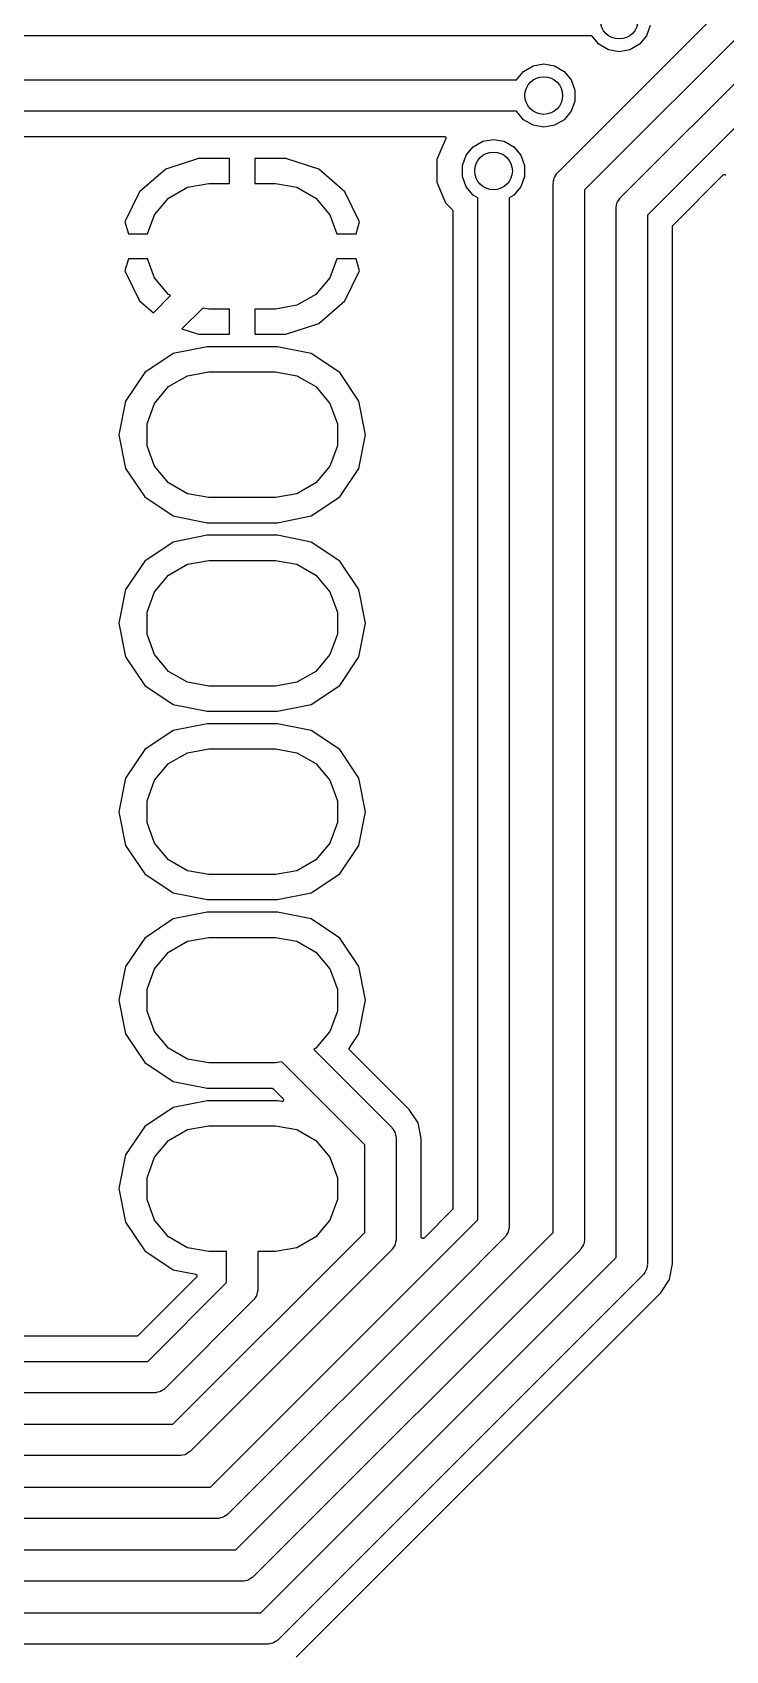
# Model space of a CAD drawing. Extents: x 0.3 to 75.7, y -92.7 to -2.
# Drawn here: x 32.53 to 38.05, y -77.38 to -64.5 of the extents above; entities that cross this region are included whole.
import ezdxf

# ---------------------------------------------------------------- set-up
doc = ezdxf.new("R2010")
doc.units = 0
doc.header["$MEASUREMENT"] = 0
doc.layers.add('BLACK', color=7, linetype='CONTINUOUS')

msp = doc.modelspace()

# ---------------------------------------------------------------- linework, layer by layer
at = {"layer": 'Black'}
for p, q in [((36.7116, -65.6116), (41.3116, -61.0116)), ((41.4518, -61.225), (36.925, -65.7518)), ((37.2116, -65.8116), (41.5116, -61.5116)), ((41.6518, -61.725), (37.425, -65.9518)), ((34.282, -64.525), (32.1518, -64.525)), ((36.9825, -64.525), (34.282, -64.525)), ((36.9827, -64.5255), (36.9825, -64.525)), ((37.0387, -64.5922), (36.9827, -64.5255)), ((37.4173, -64.5255), (37.3613, -64.5922)), ((37.4471, -64.4436), (37.4173, -64.5255)), ((37.1142, -64.6358), (37.0387, -64.5922)), ((37.2, -64.651), (37.1142, -64.6358)), ((37.2858, -64.6358), (37.2, -64.651)), ((37.3613, -64.5922), (37.2858, -64.6358)), ((36.4387, -64.8078), (36.5142, -64.7642)), ((36.5142, -64.7642), (36.6, -64.749)), ((36.6, -64.749), (36.6858, -64.7642)), ((36.6858, -64.7642), (36.7613, -64.8078)), ((32.2, -64.875), (36.3825, -64.875)), ((36.3825, -64.875), (36.3827, -64.8745)), ((36.3827, -64.8745), (36.4387, -64.8078)), ((36.7613, -64.8078), (36.8173, -64.8745)), ((36.8173, -64.8745), (36.8471, -64.9564)), ((36.8471, -64.9564), (36.8471, -65.0436)), ((36.3825, -65.125), (32.2518, -65.125)), ((36.3827, -65.1255), (36.3825, -65.125)), ((36.4387, -65.1922), (36.3827, -65.1255)), ((36.8173, -65.1255), (36.7613, -65.1922)), ((36.8471, -65.0436), (36.8173, -65.1255)), ((36.5142, -65.2358), (36.4387, -65.1922)), ((36.6, -65.251), (36.5142, -65.2358)), ((36.6858, -65.2358), (36.6, -65.251)), ((36.7613, -65.1922), (36.6858, -65.2358)), ((32.34, -65.325), (35.8075, -65.325)), ((35.8195, -65.343), (35.7501, -65.5101)), ((35.8075, -65.325), (35.8089, -65.3252)), ((35.8089, -65.3252), (35.8103, -65.3253)), ((35.8103, -65.3253), (35.8111, -65.3256)), ((35.8111, -65.3256), (35.8119, -65.3258)), ((35.8119, -65.3258), (35.8131, -65.3265)), ((35.8131, -65.3265), (35.8145, -65.327)), ((35.8145, -65.327), (35.8151, -65.3276)), ((35.8151, -65.3276), (35.8158, -65.328)), ((35.8158, -65.328), (35.8167, -65.3291)), ((35.8167, -65.3291), (35.8178, -65.3301)), ((35.8178, -65.3301), (35.8182, -65.3308)), ((35.8182, -65.3308), (35.8187, -65.3315)), ((35.8187, -65.3315), (35.8192, -65.3328)), ((35.8192, -65.3328), (35.8199, -65.3341)), ((35.8198, -65.3416), (35.8195, -65.343)), ((35.8203, -65.3403), (35.8198, -65.3416)), ((35.8199, -65.3341), (35.82, -65.3349)), ((35.82, -65.3349), (35.8203, -65.3357)), ((35.8203, -65.3357), (35.8203, -65.3372)), ((35.8203, -65.3372), (35.8204, -65.3386)), ((35.8204, -65.3386), (35.8203, -65.3394)), ((35.8203, -65.3394), (35.8203, -65.3403)), ((35.9827, -65.4745), (36.0387, -65.4078)), ((36.0387, -65.4078), (36.1142, -65.3642)), ((36.1142, -65.3642), (36.2, -65.349)), ((36.2, -65.349), (36.2858, -65.3642)), ((36.2858, -65.3642), (36.3613, -65.4078)), ((36.3613, -65.4078), (36.4173, -65.4745)), ((33.8531, -65.5), (33.5913, -65.5861)), ((34.1, -65.5), (33.8531, -65.5)), ((34.1, -65.7), (34.1, -65.5)), ((34.3, -65.5), (34.3, -65.7)), ((34.5469, -65.5), (34.3, -65.5)), ((34.8087, -65.5861), (34.5469, -65.5)), ((35.7501, -65.5101), (35.7499, -65.6891)), ((35.9529, -65.5564), (35.9827, -65.4745)), ((35.9529, -65.6436), (35.9529, -65.5564)), ((36.4173, -65.4745), (36.4471, -65.5564)), ((36.4471, -65.5564), (36.4471, -65.6436)), ((33.5913, -65.5861), (33.3828, -65.7655)), ((35.0172, -65.7655), (34.8087, -65.5861)), ((35.9827, -65.7255), (35.9529, -65.6436)), ((36.4471, -65.6436), (36.4173, -65.7255)), ((36.6755, -65.6891), (36.6797, -65.6733)), ((36.6797, -65.6733), (36.6825, -65.6572)), ((36.6825, -65.6572), (36.6853, -65.6525)), ((36.6853, -65.6525), (36.6867, -65.6472)), ((36.6867, -65.6472), (36.6961, -65.6338)), ((36.6961, -65.6338), (36.7042, -65.6197)), ((36.7042, -65.6197), (36.7085, -65.6161)), ((36.7085, -65.6161), (36.7116, -65.6116)), ((37.6288, -66.0308), (38.0278, -65.6318)), ((38.0278, -65.6318), (38.0292, -65.6309)), ((38.0292, -65.6309), (38.0305, -65.6298)), ((38.0305, -65.6298), (38.031, -65.6296)), ((38.031, -65.6296), (38.0315, -65.6293)), ((38.0315, -65.6293), (38.0331, -65.6288)), ((38.0331, -65.6288), (38.0347, -65.6282)), ((38.0347, -65.6282), (38.0353, -65.6282)), ((38.0353, -65.6282), (38.0358, -65.6281)), ((38.0358, -65.6281), (38.0375, -65.6282)), ((38.0375, -65.6282), (38.0392, -65.6282)), ((38.0392, -65.6282), (38.0398, -65.6284)), ((38.0398, -65.6284), (38.0403, -65.6285)), ((38.0403, -65.6285), (38.0419, -65.6292)), ((38.0419, -65.6292), (38.0435, -65.6298)), ((38.0435, -65.6298), (38.0439, -65.6302)), ((38.0439, -65.6302), (38.0444, -65.6304)), ((38.0444, -65.6304), (38.0456, -65.6316)), ((38.0456, -65.6316), (38.0469, -65.6327)), ((38.0469, -65.6327), (38.0472, -65.6332)), ((33.3828, -65.7655), (33.2665, -66.0046)), ((33.6137, -65.817), (33.7641, -65.7302)), ((33.7641, -65.7302), (33.9351, -65.7)), ((33.9351, -65.7), (34.1, -65.7)), ((34.3, -65.7), (34.4649, -65.7)), ((34.4649, -65.7), (34.6359, -65.7302)), ((34.6359, -65.7302), (34.7863, -65.817)), ((35.1335, -66.0046), (35.0172, -65.7655)), ((35.7499, -65.6891), (35.8183, -65.8546)), ((36.0387, -65.7922), (35.9827, -65.7255)), ((36.075, -65.8132), (36.0387, -65.7922)), ((36.075, -72.6), (36.075, -65.8132)), ((36.3613, -65.7922), (36.325, -65.8132)), ((36.325, -65.8132), (36.325, -72.6)), ((36.4173, -65.7255), (36.3613, -65.7922)), ((36.675, -65.7), (36.676, -65.6946)), ((36.675, -74.0482), (36.675, -65.7)), ((36.676, -65.6946), (36.6755, -65.6891)), ((36.925, -65.7518), (36.925, -74.1)), ((37.2085, -65.8161), (37.2116, -65.8116)), ((33.5021, -65.95), (33.6137, -65.817)), ((34.7863, -65.817), (34.8979, -65.95)), ((35.8183, -65.8546), (35.8712, -65.9076)), ((35.8712, -65.9076), (35.8715, -65.908)), ((35.8715, -65.908), (35.872, -65.9084)), ((35.872, -65.9084), (35.8728, -65.9099)), ((35.8728, -65.9099), (35.8738, -65.9113)), ((35.8738, -65.9113), (35.8739, -65.9118)), ((35.8739, -65.9118), (35.8742, -65.9123)), ((35.8742, -65.9123), (35.8745, -65.914)), ((35.8745, -65.914), (35.875, -65.9156)), ((35.875, -65.9156), (35.8749, -65.9162)), ((35.8749, -65.9162), (35.875, -65.9168)), ((35.875, -65.9168), (35.875, -73.86)), ((37.175, -65.9), (37.176, -65.8946)), ((37.175, -74.2482), (37.175, -65.9)), ((37.1755, -65.8891), (37.1797, -65.8733)), ((37.176, -65.8946), (37.1755, -65.8891)), ((37.1797, -65.8733), (37.1825, -65.8572)), ((37.1825, -65.8572), (37.1853, -65.8525)), ((37.1853, -65.8525), (37.1867, -65.8472)), ((37.1867, -65.8472), (37.1961, -65.8338)), ((37.1961, -65.8338), (37.2042, -65.8197)), ((37.2042, -65.8197), (37.2085, -65.8161)), ((33.2665, -66.0046), (33.2938, -66.1)), ((33.4475, -66.1), (33.5021, -65.95)), ((34.8979, -65.95), (34.9525, -66.1)), ((35.1062, -66.1), (35.1335, -66.0046)), ((37.425, -65.9518), (37.425, -74.3)), ((37.625, -66.0389), (37.6255, -66.0372)), ((37.6251, -66.0394), (37.625, -66.0389)), ((37.625, -66.04), (37.6251, -66.0394)), ((37.625, -70.0917), (37.625, -66.04)), ((37.6255, -66.0372), (37.6258, -66.0356)), ((37.6258, -66.0356), (37.6261, -66.0351)), ((37.6261, -66.0351), (37.6262, -66.0345)), ((37.6262, -66.0345), (37.6272, -66.0331)), ((37.6272, -66.0331), (37.628, -66.0316)), ((37.628, -66.0316), (37.6285, -66.0313)), ((37.6285, -66.0313), (37.6288, -66.0308)), ((33.2938, -66.1), (33.4475, -66.1)), ((34.9525, -66.1), (35.1062, -66.1)), ((33.2938, -66.3), (33.2665, -66.3954)), ((33.4475, -66.3), (33.2938, -66.3)), ((33.5021, -66.45), (33.4475, -66.3)), ((34.9525, -66.3), (34.8979, -66.45)), ((35.1062, -66.3), (34.9525, -66.3)), ((35.1335, -66.3954), (35.1062, -66.3)), ((33.2665, -66.3954), (33.3828, -66.6345)), ((33.6137, -66.583), (33.5021, -66.45)), ((34.8979, -66.45), (34.7863, -66.583)), ((35.0172, -66.6345), (35.1335, -66.3954)), ((33.6305, -66.5927), (33.6137, -66.583)), ((34.7863, -66.583), (34.6359, -66.6698)), ((33.3828, -66.6345), (33.4935, -66.7297)), ((33.4935, -66.7297), (33.6305, -66.5927)), ((33.8855, -66.6913), (33.7204, -66.8564)), ((33.9351, -66.7), (33.8855, -66.6913)), ((34.1, -66.7), (33.9351, -66.7)), ((34.1, -66.9), (34.1, -66.7)), ((34.4649, -66.7), (34.3, -66.7)), ((34.3, -66.7), (34.3, -66.9)), ((34.6359, -66.6698), (34.4649, -66.7)), ((34.8087, -66.8139), (35.0172, -66.6345)), ((34.5469, -66.9), (34.8087, -66.8139)), ((33.7204, -66.8564), (33.8531, -66.9)), ((33.8531, -66.9), (34.1, -66.9)), ((34.3, -66.9), (34.5469, -66.9)), ((33.6511, -67.0535), (33.4241, -67.2052)), ((33.9202, -67), (33.6511, -67.0535)), ((34.4798, -67), (33.9202, -67)), ((34.7489, -67.0535), (34.4798, -67)), ((34.9759, -67.2052), (34.7489, -67.0535)), ((33.4241, -67.2052), (33.2724, -67.4322)), ((33.6137, -67.317), (33.7641, -67.2302)), ((33.7641, -67.2302), (33.9351, -67.2)), ((33.9351, -67.2), (34.4649, -67.2)), ((34.4649, -67.2), (34.6359, -67.2302)), ((34.6359, -67.2302), (34.7863, -67.317)), ((35.1276, -67.4322), (34.9759, -67.2052)), ((33.5021, -67.45), (33.6137, -67.317)), ((34.7863, -67.317), (34.8979, -67.45)), ((33.2724, -67.4322), (33.2192, -67.7)), ((33.4427, -67.6132), (33.5021, -67.45)), ((34.8979, -67.45), (34.9573, -67.6132)), ((35.1808, -67.7), (35.1276, -67.4322)), ((33.4427, -67.7868), (33.4427, -67.6132)), ((34.9573, -67.6132), (34.9573, -67.7868)), ((33.2192, -67.7), (33.2724, -67.9678)), ((35.1276, -67.9678), (35.1808, -67.7)), ((33.5021, -67.95), (33.4427, -67.7868)), ((34.9573, -67.7868), (34.8979, -67.95)), ((33.2724, -67.9678), (33.4241, -68.1948)), ((33.6137, -68.083), (33.5021, -67.95)), ((34.8979, -67.95), (34.7863, -68.083)), ((34.9759, -68.1948), (35.1276, -67.9678)), ((33.7641, -68.1698), (33.6137, -68.083)), ((34.7863, -68.083), (34.6359, -68.1698)), ((33.4241, -68.1948), (33.6511, -68.3465)), ((33.9351, -68.2), (33.7641, -68.1698)), ((34.4649, -68.2), (33.9351, -68.2)), ((34.6359, -68.1698), (34.4649, -68.2)), ((34.7489, -68.3465), (34.9759, -68.1948)), ((33.6511, -68.3465), (33.9202, -68.4)), ((34.4798, -68.4), (34.7489, -68.3465)), ((33.9202, -68.5), (33.6511, -68.5535)), ((33.9202, -68.4), (34.4798, -68.4)), ((34.4798, -68.5), (33.9202, -68.5)), ((34.7489, -68.5535), (34.4798, -68.5)), ((33.6511, -68.5535), (33.4241, -68.7052)), ((34.9759, -68.7052), (34.7489, -68.5535)), ((33.4241, -68.7052), (33.2724, -68.9322)), ((33.6137, -68.817), (33.7641, -68.7302)), ((33.7641, -68.7302), (33.9351, -68.7)), ((33.9351, -68.7), (34.4649, -68.7)), ((34.4649, -68.7), (34.6359, -68.7302)), ((34.6359, -68.7302), (34.7863, -68.817)), ((35.1276, -68.9322), (34.9759, -68.7052)), ((33.5021, -68.95), (33.6137, -68.817)), ((34.7863, -68.817), (34.8979, -68.95)), ((33.2724, -68.9322), (33.2192, -69.2)), ((33.4427, -69.1132), (33.5021, -68.95)), ((34.8979, -68.95), (34.9573, -69.1132)), ((35.1808, -69.2), (35.1276, -68.9322)), ((33.4427, -69.2868), (33.4427, -69.1132)), ((34.9573, -69.1132), (34.9573, -69.2868)), ((33.2192, -69.2), (33.2724, -69.4678)), ((33.5021, -69.45), (33.4427, -69.2868)), ((34.9573, -69.2868), (34.8979, -69.45)), ((35.1276, -69.4678), (35.1808, -69.2)), ((33.2724, -69.4678), (33.4241, -69.6948)), ((33.6137, -69.583), (33.5021, -69.45)), ((34.8979, -69.45), (34.7863, -69.583)), ((34.9759, -69.6948), (35.1276, -69.4678)), ((33.7641, -69.6698), (33.6137, -69.583)), ((33.9351, -69.7), (33.7641, -69.6698)), ((34.6359, -69.6698), (34.4649, -69.7)), ((34.7863, -69.583), (34.6359, -69.6698)), ((33.4241, -69.6948), (33.6511, -69.8465)), ((34.4649, -69.7), (33.9351, -69.7)), ((34.7489, -69.8465), (34.9759, -69.6948)), ((33.6511, -69.8465), (33.9202, -69.9)), ((33.9202, -69.9), (34.4798, -69.9)), ((34.4798, -69.9), (34.7489, -69.8465)), ((33.6511, -70.0535), (33.4241, -70.2052)), ((33.9202, -70), (33.6511, -70.0535)), ((34.4798, -70), (33.9202, -70)), ((34.7489, -70.0535), (34.4798, -70)), ((34.9759, -70.2052), (34.7489, -70.0535)), ((37.625, -71.7031), (37.625, -70.0917)), ((33.4241, -70.2052), (33.2724, -70.4322)), ((33.5021, -70.45), (33.6137, -70.317)), ((33.6137, -70.317), (33.7641, -70.2302)), ((33.7641, -70.2302), (33.9351, -70.2)), ((33.9351, -70.2), (34.4649, -70.2)), ((34.4649, -70.2), (34.6359, -70.2302)), ((34.6359, -70.2302), (34.7863, -70.317)), ((34.7863, -70.317), (34.8979, -70.45)), ((35.1276, -70.4322), (34.9759, -70.2052)), ((33.2724, -70.4322), (33.2192, -70.7)), ((33.4427, -70.6132), (33.5021, -70.45)), ((34.8979, -70.45), (34.9573, -70.6132)), ((35.1808, -70.7), (35.1276, -70.4322)), ((33.2192, -70.7), (33.2724, -70.9678)), ((33.4427, -70.7868), (33.4427, -70.6132)), ((34.9573, -70.6132), (34.9573, -70.7868)), ((35.1276, -70.9678), (35.1808, -70.7)), ((33.5021, -70.95), (33.4427, -70.7868)), ((34.9573, -70.7868), (34.8979, -70.95)), ((33.6137, -71.083), (33.5021, -70.95)), ((34.8979, -70.95), (34.7863, -71.083)), ((33.2724, -70.9678), (33.4241, -71.1948)), ((33.7641, -71.1698), (33.6137, -71.083)), ((34.7863, -71.083), (34.6359, -71.1698)), ((34.9759, -71.1948), (35.1276, -70.9678)), ((33.4241, -71.1948), (33.6511, -71.3465)), ((33.9351, -71.2), (33.7641, -71.1698)), ((34.4649, -71.2), (33.9351, -71.2)), ((34.6359, -71.1698), (34.4649, -71.2)), ((34.7489, -71.3465), (34.9759, -71.1948)), ((33.6511, -71.3465), (33.9202, -71.4)), ((34.4798, -71.4), (34.7489, -71.3465)), ((33.9202, -71.4), (34.4798, -71.4)), ((33.6511, -71.5535), (33.4241, -71.7052)), ((33.9202, -71.5), (33.6511, -71.5535)), ((34.4798, -71.5), (33.9202, -71.5)), ((34.7489, -71.5535), (34.4798, -71.5)), ((34.9759, -71.7052), (34.7489, -71.5535)), ((33.4241, -71.7052), (33.2724, -71.9322)), ((33.6137, -71.817), (33.7641, -71.7302)), ((33.7641, -71.7302), (33.9351, -71.7)), ((33.9351, -71.7), (34.4649, -71.7)), ((34.4649, -71.7), (34.6359, -71.7302)), ((34.6359, -71.7302), (34.7863, -71.817)), ((35.1276, -71.9322), (34.9759, -71.7052)), ((37.625, -72.8576), (37.625, -71.7031)), ((33.5021, -71.95), (33.6137, -71.817)), ((34.7863, -71.817), (34.8979, -71.95)), ((33.2724, -71.9322), (33.2192, -72.2)), ((33.4427, -72.1132), (33.5021, -71.95)), ((34.8979, -71.95), (34.9573, -72.1132)), ((35.1808, -72.2), (35.1276, -71.9322)), ((33.4427, -72.2868), (33.4427, -72.1132)), ((34.9573, -72.1132), (34.9573, -72.2868)), ((33.2192, -72.2), (33.2724, -72.4678)), ((35.1276, -72.4678), (35.1808, -72.2)), ((33.5021, -72.45), (33.4427, -72.2868)), ((34.9573, -72.2868), (34.8979, -72.45)), ((33.2724, -72.4678), (33.4241, -72.6948)), ((33.6137, -72.583), (33.5021, -72.45)), ((34.8979, -72.45), (34.7863, -72.583)), ((35.0533, -72.5789), (35.1276, -72.4678)), ((33.7641, -72.6698), (33.6137, -72.583)), ((34.7863, -72.583), (34.7695, -72.5927)), ((34.7695, -72.5927), (35.3884, -73.2116)), ((35.0512, -72.5873), (35.0514, -72.5851)), ((35.0512, -72.5874), (35.0512, -72.5873)), ((35.0512, -72.5875), (35.0512, -72.5874)), ((35.0518, -72.5896), (35.0512, -72.5875)), ((35.0514, -72.5851), (35.0515, -72.583)), ((35.0515, -72.583), (35.0516, -72.5829)), ((35.0516, -72.5828), (35.0525, -72.5808)), ((35.0516, -72.5829), (35.0516, -72.5828)), ((35.0524, -72.5916), (35.0518, -72.5896)), ((35.0524, -72.5917), (35.0524, -72.5916)), ((35.0525, -72.5919), (35.0524, -72.5917)), ((35.0525, -72.5808), (35.0533, -72.5789)), ((35.0537, -72.5936), (35.0525, -72.5919)), ((35.0549, -72.5953), (35.0537, -72.5936)), ((35.5289, -73.0693), (35.0549, -72.5953)), ((36.075, -73.9482), (36.075, -72.6)), ((36.325, -72.6), (36.325, -74)), ((33.4241, -72.6948), (33.6511, -72.8465)), ((33.9351, -72.7), (33.7641, -72.6698)), ((34.4649, -72.7), (33.9351, -72.7)), ((34.5145, -72.6913), (34.4649, -72.7)), ((35.175, -73.3518), (34.5145, -72.6913)), ((33.6511, -72.8465), (33.9202, -72.9)), ((37.625, -73.3576), (37.625, -72.8576)), ((33.9202, -73), (33.6511, -73.0535)), ((33.9202, -72.9), (34.435, -72.9)), ((34.4798, -73), (33.9202, -73)), ((34.435, -72.9), (34.4356, -72.9001)), ((34.4356, -72.9001), (34.4361, -72.9)), ((34.4361, -72.9), (34.4378, -72.9005)), ((34.4378, -72.9005), (34.4394, -72.9008)), ((34.4394, -72.9008), (34.4399, -72.9011)), ((34.4399, -72.9011), (34.4405, -72.9012)), ((34.4405, -72.9012), (34.4419, -72.9022)), ((34.4419, -72.9022), (34.4434, -72.903)), ((34.4434, -72.903), (34.4437, -72.9035)), ((34.4437, -72.9035), (34.4442, -72.9038)), ((34.4442, -72.9038), (34.5251, -72.9847)), ((34.5134, -73.0067), (34.4798, -73)), ((34.5141, -73.0067), (34.5134, -73.0067)), ((34.5148, -73.0069), (34.5141, -73.0067)), ((34.5163, -73.0067), (34.5148, -73.0069)), ((34.5179, -73.0068), (34.5163, -73.0067)), ((34.5186, -73.0065), (34.5179, -73.0068)), ((34.5193, -73.0065), (34.5186, -73.0065)), ((34.5207, -73.0058), (34.5193, -73.0065)), ((34.5222, -73.0053), (34.5207, -73.0058)), ((34.5227, -73.0049), (34.5222, -73.0053)), ((34.5234, -73.0046), (34.5227, -73.0049)), ((34.5245, -73.0035), (34.5234, -73.0046)), ((34.5257, -73.0025), (34.5245, -73.0035)), ((34.5251, -72.9847), (34.5255, -72.9853)), ((34.5255, -72.9853), (34.5261, -72.9858)), ((34.5261, -73.0019), (34.5257, -73.0025)), ((34.5261, -72.9858), (34.5268, -72.9872)), ((34.5266, -73.0014), (34.5261, -73.0019)), ((34.5272, -73), (34.5266, -73.0014)), ((34.5268, -72.9872), (34.5277, -72.9884)), ((34.528, -72.9986), (34.5272, -73)), ((34.5277, -72.9884), (34.5279, -72.9891)), ((34.5279, -72.9891), (34.5282, -72.9897)), ((34.5282, -72.9979), (34.528, -72.9986)), ((34.5282, -72.9897), (34.5285, -72.9913)), ((34.5285, -72.9973), (34.5282, -72.9979)), ((34.5285, -72.9913), (34.5289, -72.9928)), ((34.5286, -72.9957), (34.5285, -72.9973)), ((34.5289, -72.9942), (34.5286, -72.9957)), ((34.5289, -72.9928), (34.5288, -72.9935)), ((34.5288, -72.9935), (34.5289, -72.9942)), ((33.6511, -73.0535), (33.4241, -73.2052)), ((35.6, -73.1757), (35.5289, -73.0693)), ((33.4241, -73.2052), (33.2724, -73.4322)), ((33.6137, -73.317), (33.7641, -73.2302)), ((33.7641, -73.2302), (33.9351, -73.2)), ((33.9351, -73.2), (34.4649, -73.2)), ((34.4649, -73.2), (34.6359, -73.2302)), ((34.6359, -73.2302), (34.7863, -73.317)), ((35.3884, -73.2116), (35.3915, -73.2161)), ((35.3915, -73.2161), (35.3958, -73.2197)), ((35.3958, -73.2197), (35.4039, -73.2338)), ((35.4039, -73.2338), (35.4133, -73.2472)), ((35.4133, -73.2472), (35.4147, -73.2525)), ((35.4147, -73.2525), (35.4175, -73.2572)), ((35.4175, -73.2572), (35.4203, -73.2733)), ((35.4203, -73.2733), (35.4245, -73.2891)), ((35.625, -73.3013), (35.6, -73.1757)), ((33.5021, -73.45), (33.6137, -73.317)), ((34.7863, -73.317), (34.8979, -73.45)), ((35.175, -74.0482), (35.175, -73.3518)), ((35.4245, -73.2891), (35.424, -73.2946)), ((35.424, -73.2946), (35.425, -73.3)), ((35.425, -73.3), (35.425, -74.1)), ((35.625, -74.084), (35.625, -73.3013)), ((37.625, -74.2987), (37.625, -73.3576)), ((33.2724, -73.4322), (33.2192, -73.7)), ((33.4427, -73.6132), (33.5021, -73.45)), ((34.8979, -73.45), (34.9573, -73.6132)), ((33.4427, -73.7868), (33.4427, -73.6132)), ((34.9573, -73.6132), (34.9573, -73.7868)), ((33.2192, -73.7), (33.2724, -73.9678)), ((33.5021, -73.95), (33.4427, -73.7868)), ((34.9573, -73.7868), (34.8979, -73.95)), ((35.8712, -73.8692), (35.6472, -74.0932)), ((35.8715, -73.8687), (35.8712, -73.8692)), ((35.872, -73.8684), (35.8715, -73.8687)), ((35.8728, -73.8669), (35.872, -73.8684)), ((35.8738, -73.8655), (35.8728, -73.8669)), ((35.8739, -73.8649), (35.8738, -73.8655)), ((35.8742, -73.8644), (35.8739, -73.8649)), ((35.8745, -73.8628), (35.8742, -73.8644)), ((35.875, -73.8611), (35.8745, -73.8628)), ((35.875, -73.86), (35.8749, -73.8606)), ((35.8749, -73.8606), (35.875, -73.8611)), ((33.2724, -73.9678), (33.4241, -74.1948)), ((33.6137, -74.083), (33.5021, -73.95)), ((33.6482, -75.575), (35.175, -74.0482)), ((34.1482, -76.575), (36.675, -74.0482)), ((34.8979, -73.95), (34.7863, -74.083)), ((35.7116, -74.3116), (36.075, -73.9482)), ((36.3133, -74.0528), (36.3039, -74.0662)), ((36.3147, -74.0475), (36.3133, -74.0528)), ((36.3175, -74.0428), (36.3147, -74.0475)), ((36.3203, -74.0267), (36.3175, -74.0428)), ((36.3245, -74.0109), (36.3203, -74.0267)), ((36.325, -74), (36.324, -74.0054)), ((36.324, -74.0054), (36.3245, -74.0109)), ((33.7641, -74.1698), (33.6137, -74.083)), ((33.9351, -74.2), (33.7641, -74.1698)), ((34.6359, -74.1698), (34.4649, -74.2)), ((34.7863, -74.083), (34.6359, -74.1698)), ((35.3915, -74.1839), (35.3884, -74.1884)), ((35.3958, -74.1803), (35.3915, -74.1839)), ((35.4039, -74.1662), (35.3958, -74.1803)), ((35.4133, -74.1528), (35.4039, -74.1662)), ((35.4147, -74.1475), (35.4133, -74.1528)), ((35.4175, -74.1428), (35.4147, -74.1475)), ((35.4203, -74.1267), (35.4175, -74.1428)), ((35.4245, -74.1109), (35.4203, -74.1267)), ((35.425, -74.1), (35.424, -74.1054)), ((35.424, -74.1054), (35.4245, -74.1109)), ((35.6253, -74.0857), (35.625, -74.084)), ((35.6254, -74.0874), (35.6253, -74.0857)), ((35.6257, -74.0879), (35.6254, -74.0874)), ((35.6258, -74.0884), (35.6257, -74.0879)), ((35.6266, -74.0899), (35.6258, -74.0884)), ((35.6274, -74.0915), (35.6266, -74.0899)), ((35.6278, -74.0919), (35.6274, -74.0915)), ((35.628, -74.0924), (35.6278, -74.0919)), ((35.6293, -74.0934), (35.628, -74.0924)), ((35.6305, -74.0946), (35.6293, -74.0934)), ((35.6311, -74.0949), (35.6305, -74.0946)), ((35.6315, -74.0953), (35.6311, -74.0949)), ((35.6331, -74.0958), (35.6315, -74.0953)), ((35.6346, -74.0966), (35.6331, -74.0958)), ((35.6352, -74.0966), (35.6346, -74.0966)), ((35.6357, -74.0968), (35.6352, -74.0966)), ((35.6374, -74.0968), (35.6357, -74.0968)), ((35.6391, -74.0969), (35.6374, -74.0968)), ((35.6397, -74.0968), (35.6391, -74.0969)), ((35.6403, -74.0968), (35.6397, -74.0968)), ((35.6419, -74.0962), (35.6403, -74.0968)), ((35.6435, -74.0958), (35.6419, -74.0962)), ((35.644, -74.0954), (35.6435, -74.0958)), ((35.6445, -74.0953), (35.644, -74.0954)), ((35.6458, -74.0942), (35.6445, -74.0953)), ((35.6472, -74.0932), (35.6458, -74.0942)), ((36.2884, -74.0884), (35.8884, -74.4884)), ((36.2915, -74.0839), (36.2884, -74.0884)), ((36.2958, -74.0803), (36.2915, -74.0839)), ((36.3039, -74.0662), (36.2958, -74.0803)), ((36.8915, -74.1839), (36.8884, -74.1884)), ((36.8958, -74.1803), (36.8915, -74.1839)), ((36.9039, -74.1662), (36.8958, -74.1803)), ((36.9133, -74.1528), (36.9039, -74.1662)), ((36.9147, -74.1475), (36.9133, -74.1528)), ((36.9175, -74.1428), (36.9147, -74.1475)), ((36.9203, -74.1267), (36.9175, -74.1428)), ((36.9245, -74.1109), (36.9203, -74.1267)), ((36.925, -74.1), (36.924, -74.1054)), ((36.924, -74.1054), (36.9245, -74.1109)), ((33.4241, -74.1948), (33.6511, -74.3465)), ((35.3884, -74.1884), (33.7884, -75.7884)), ((34.075, -74.2), (33.9351, -74.2)), ((33.9482, -76.075), (35.7116, -74.3116)), ((34.075, -74.4482), (34.075, -74.2)), ((36.8884, -74.1884), (34.2884, -76.7884)), ((34.4649, -74.2), (34.325, -74.2)), ((34.325, -74.2), (34.325, -74.5)), ((34.3482, -77.075), (37.175, -74.2482)), ((35.7116, -74.3116), (35.7116, -74.3116)), ((37.4245, -74.3109), (37.4203, -74.3267)), ((37.425, -74.3), (37.424, -74.3054)), ((37.424, -74.3054), (37.4245, -74.3109)), ((37.6172, -74.3377), (37.625, -74.2987)), ((33.8364, -74.404), (33.3692, -74.8712)), ((33.6511, -74.3465), (33.8298, -74.382)), ((33.8298, -74.382), (33.8302, -74.3822)), ((33.8302, -74.3822), (33.8306, -74.3822)), ((33.8306, -74.3822), (33.8323, -74.383)), ((33.8323, -74.383), (33.834, -74.3837)), ((33.834, -74.3837), (33.8343, -74.3839)), ((33.8343, -74.3839), (33.8347, -74.3841)), ((33.8347, -74.3841), (33.836, -74.3854)), ((33.836, -74.3854), (33.8374, -74.3866)), ((33.8367, -74.4036), (33.8364, -74.404)), ((33.837, -74.4033), (33.8367, -74.4036)), ((33.838, -74.4018), (33.837, -74.4033)), ((33.8374, -74.3866), (33.8376, -74.387)), ((33.8376, -74.387), (33.8379, -74.3873)), ((33.8379, -74.3873), (33.8387, -74.389)), ((33.839, -74.4003), (33.838, -74.4018)), ((33.8387, -74.389), (33.8395, -74.3906)), ((33.8391, -74.3998), (33.839, -74.4003)), ((33.8393, -74.3995), (33.8391, -74.3998)), ((33.8397, -74.3977), (33.8393, -74.3995)), ((33.8395, -74.3906), (33.8396, -74.391)), ((33.8396, -74.391), (33.8398, -74.3914)), ((33.8402, -74.3959), (33.8397, -74.3977)), ((33.8398, -74.3914), (33.8399, -74.3932)), ((33.8399, -74.3932), (33.8402, -74.395)), ((33.8402, -74.395), (33.8401, -74.3955)), ((33.8401, -74.3955), (33.8402, -74.3959)), ((37.3884, -74.3884), (34.4884, -77.2884)), ((37.3915, -74.3839), (37.3884, -74.3884)), ((37.3958, -74.3803), (37.3915, -74.3839)), ((37.4039, -74.3662), (37.3958, -74.3803)), ((37.4133, -74.3528), (37.4039, -74.3662)), ((37.4147, -74.3475), (37.4133, -74.3528)), ((37.4175, -74.3428), (37.4147, -74.3475)), ((37.4203, -74.3267), (37.4175, -74.3428)), ((37.5289, -74.5307), (37.6, -74.4243)), ((37.6, -74.4243), (37.6172, -74.3377)), ((37.6172, -74.3377), (37.6172, -74.3377)), ((33.4482, -75.075), (34.075, -74.4482)), ((35.8884, -74.4884), (34.0884, -76.2884)), ((34.3039, -74.5662), (34.2958, -74.5803)), ((34.3133, -74.5528), (34.3039, -74.5662)), ((34.3147, -74.5475), (34.3133, -74.5528)), ((34.3175, -74.5428), (34.3147, -74.5475)), ((34.3203, -74.5267), (34.3175, -74.5428)), ((34.3245, -74.5109), (34.3203, -74.5267)), ((34.325, -74.5), (34.324, -74.5054)), ((34.324, -74.5054), (34.3245, -74.5109)), ((34.6307, -77.4289), (37.5289, -74.5307)), ((35.8884, -74.4884), (35.8884, -74.4884)), ((34.2884, -74.5884), (33.5884, -75.2884)), ((34.2915, -74.5839), (34.2884, -74.5884)), ((34.2958, -74.5803), (34.2915, -74.5839)), ((33.36, -74.875), (30.3149, -74.875)), ((33.3606, -74.8749), (33.36, -74.875)), ((33.3611, -74.875), (33.3606, -74.8749)), ((33.3628, -74.8745), (33.3611, -74.875)), ((33.3644, -74.8742), (33.3628, -74.8745)), ((33.3649, -74.8739), (33.3644, -74.8742)), ((33.3655, -74.8738), (33.3649, -74.8739)), ((33.3669, -74.8728), (33.3655, -74.8738)), ((33.3684, -74.872), (33.3669, -74.8728)), ((33.3687, -74.8715), (33.3684, -74.872)), ((33.3692, -74.8712), (33.3687, -74.8715)), ((30.2266, -75.075), (33.4482, -75.075)), ((33.5, -75.325), (30.1749, -75.325)), ((33.5054, -75.324), (33.5, -75.325)), ((33.5109, -75.3245), (33.5054, -75.324)), ((33.5267, -75.3203), (33.5109, -75.3245)), ((33.5428, -75.3175), (33.5267, -75.3203)), ((33.5475, -75.3147), (33.5428, -75.3175)), ((33.5528, -75.3133), (33.5475, -75.3147)), ((33.5662, -75.3039), (33.5528, -75.3133)), ((33.5803, -75.2958), (33.5662, -75.3039)), ((33.5839, -75.2915), (33.5803, -75.2958)), ((33.5884, -75.2884), (33.5839, -75.2915)), ((30.0195, -75.575), (33.6482, -75.575)), ((33.7, -75.825), (29.9678, -75.825)), ((33.7054, -75.824), (33.7, -75.825)), ((33.7109, -75.8245), (33.7054, -75.824)), ((33.7267, -75.8203), (33.7109, -75.8245)), ((33.7428, -75.8175), (33.7267, -75.8203)), ((33.7475, -75.8147), (33.7428, -75.8175)), ((33.7528, -75.8133), (33.7475, -75.8147)), ((33.7662, -75.8039), (33.7528, -75.8133)), ((33.7803, -75.7958), (33.7662, -75.8039)), ((33.7839, -75.7915), (33.7803, -75.7958)), ((33.7884, -75.7884), (33.7839, -75.7915)), ((29.8124, -76.075), (33.9482, -76.075)), ((34, -76.325), (29.7607, -76.325)), ((34.0054, -76.324), (34, -76.325)), ((34.0109, -76.3245), (34.0054, -76.324)), ((34.0267, -76.3203), (34.0109, -76.3245)), ((34.0428, -76.3175), (34.0267, -76.3203)), ((34.0475, -76.3147), (34.0428, -76.3175)), ((34.0528, -76.3133), (34.0475, -76.3147)), ((34.0662, -76.3039), (34.0528, -76.3133)), ((34.0803, -76.2958), (34.0662, -76.3039)), ((34.0839, -76.2915), (34.0803, -76.2958)), ((34.0884, -76.2884), (34.0839, -76.2915)), ((29.6053, -76.575), (34.1482, -76.575)), ((34.2, -76.825), (29.5536, -76.825)), ((34.2054, -76.824), (34.2, -76.825)), ((34.2109, -76.8245), (34.2054, -76.824)), ((34.2267, -76.8203), (34.2109, -76.8245)), ((34.2428, -76.8175), (34.2267, -76.8203)), ((34.2475, -76.8147), (34.2428, -76.8175)), ((34.2528, -76.8133), (34.2475, -76.8147)), ((34.2662, -76.8039), (34.2528, -76.8133)), ((34.2803, -76.7958), (34.2662, -76.8039)), ((34.2839, -76.7915), (34.2803, -76.7958)), ((34.2884, -76.7884), (34.2839, -76.7915)), ((29.3982, -77.075), (34.3482, -77.075)), ((34.4, -77.325), (29.3464, -77.325)), ((34.4054, -77.324), (34.4, -77.325)), ((34.4109, -77.3245), (34.4054, -77.324)), ((34.4267, -77.3203), (34.4109, -77.3245)), ((34.4428, -77.3175), (34.4267, -77.3203)), ((34.4475, -77.3147), (34.4428, -77.3175)), ((34.4528, -77.3133), (34.4475, -77.3147)), ((34.4662, -77.3039), (34.4528, -77.3133)), ((34.4803, -77.2958), (34.4662, -77.3039)), ((34.4839, -77.2915), (34.4803, -77.2958)), ((34.4884, -77.2884), (34.4839, -77.2915))]:
    msp.add_line(p, q, dxfattribs=at)
for centre in [(37.2, -64.4), (36.6, -65), (36.2, -65.6)]:
    msp.add_circle(centre, 0.15, dxfattribs=at)

doc.saveas('drawing.dxf')
